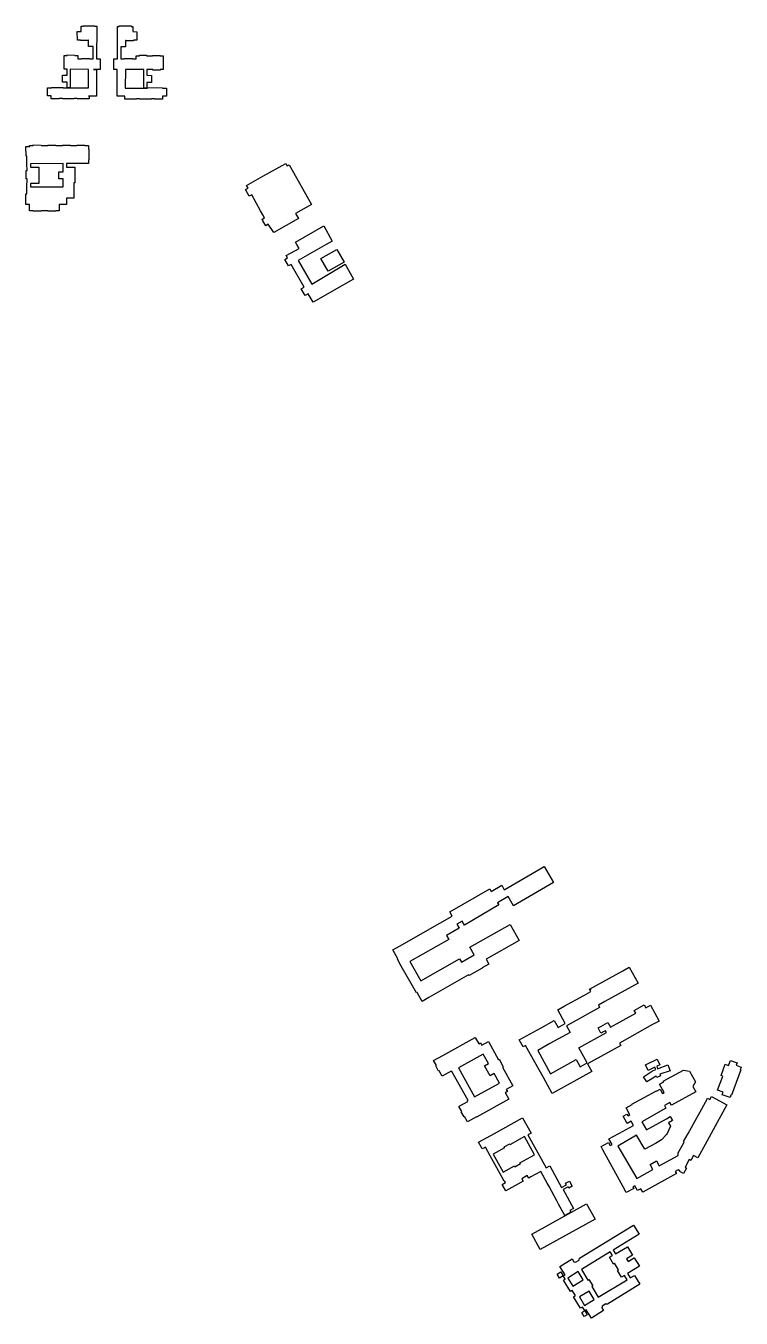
# Model space of a CAD drawing. Header units: inches. Extents: x 115733 to 116538, y 150292 to 151746.
import ezdxf

# ---------------------------------------------------------------- set-up
doc = ezdxf.new("R2010")
doc.units = ezdxf.units.IN
doc.header["$MEASUREMENT"] = 0
doc.layers.add('TeachingBuilding', color=7, linetype='Continuous')

msp = doc.modelspace()

# ---------------------------------------------------------------- linework, layer by layer
at = {"layer": 'TeachingBuilding'}
for points in [[(115779.5, 151676.3), (115803.6, 151676.2), (115803.6, 151682.5), (115803.6, 151690.7), (115803.6, 151697), (115783.1, 151697.2), (115783, 151690.8), (115783, 151682.6), (115783, 151676.3), (115779.5, 151676.3), (115779.5, 151682.9), (115774.1, 151682.9), (115774.1, 151690.7), (115779.5, 151690.7), (115779.6, 151697.2), (115776, 151697.3), (115776, 151712.6), (115779.7, 151712.7), (115779.7, 151713.3), (115788, 151713.2), (115788, 151712.7), (115791.7, 151712.7), (115791.7, 151708.8), (115795.8, 151708.8), (115795.8, 151709.3), (115804.9, 151709.3), (115804.9, 151708.8), (115809, 151708.8), (115809, 151722.9), (115803.6, 151722.8), (115803.6, 151730.1), (115803.1, 151730.1), (115803.1, 151729.5), (115794.6, 151729.5), (115794.6, 151730.1), (115791, 151730), (115790.9, 151739.6), (115795.4, 151739.7), (115795.3, 151745.6), (115797.4, 151745.6), (115797.4, 151746.1), (115810.8, 151746.1), (115810.8, 151745.6), (115812.8, 151745.6), (115812.7, 151708.9), (115816.7, 151708.9), (115816.7, 151696.9), (115809.2, 151697), (115812.7, 151696.9), (115812.7, 151690.7), (115812.7, 151682.4), (115812.6, 151676.2), (115812.6, 151667), (115803.5, 151667), (115804.2, 151667), (115804.2, 151663.9), (115790.9, 151664), (115790.9, 151664.4), (115787.4, 151664.4), (115787.4, 151664), (115774.1, 151664), (115774.1, 151664.5), (115770.6, 151664.5), (115770.6, 151664), (115761.5, 151664), (115761.5, 151667.3), (115757.4, 151667.3), (115757.4, 151676.4), (115761.9, 151676.3), (115761.9, 151676.9), (115775, 151676.8), (115775, 151676.3)], [(115865.7, 151676.1), (115865.7, 151682.3), (115865.7, 151690.6), (115865.7, 151696.9), (115845.1, 151696.9), (115845.1, 151690.6), (115845, 151682.3), (115845, 151676), (115865.7, 151676.1), (115869.9, 151676.1), (115869.9, 151676.6), (115886.8, 151676.5), (115886.8, 151676), (115891.3, 151676), (115891.2, 151666.9), (115887, 151666.9), (115887, 151663.5), (115877.9, 151663.5), (115877.9, 151664), (115874.4, 151664), (115874.4, 151663.6), (115861.1, 151663.6), (115861.1, 151664.1), (115857.6, 151664.1), (115857.6, 151663.6), (115844.3, 151663.6), (115844.3, 151666.9), (115835.9, 151666.9), (115835.9, 151676), (115836, 151682.3), (115836, 151690.6), (115836, 151696.9), (115832.1, 151697), (115832, 151708.9), (115836.1, 151708.9), (115836.1, 151745.5), (115838.2, 151745.5), (115838.2, 151746), (115851.6, 151746), (115851.6, 151745.5), (115853.6, 151745.5), (115853.6, 151739.6), (115857.8, 151739.5), (115857.8, 151729.8), (115854.2, 151729.8), (115854.2, 151729.1), (115845.7, 151729.1), (115845.7, 151729.7), (115845.2, 151729.7), (115845.2, 151722.4), (115839.8, 151722.3), (115839.8, 151708.9), (115843.9, 151708.9), (115843.9, 151709.4), (115853.1, 151709.4), (115853.1, 151708.9), (115857.1, 151708.9), (115857.1, 151712.5), (115860.8, 151712.5), (115860.8, 151713), (115869, 151713), (115869, 151712.4), (115875.8, 151712.4), (115875.8, 151712.9), (115884.1, 151712.9), (115884.1, 151712.4), (115887.8, 151712.4), (115887.8, 151696.9), (115884.1, 151696.9), (115884.1, 151696.4), (115875.9, 151696.4), (115875.9, 151696.9), (115869.2, 151696.9), (115869.2, 151690.5), (115874.6, 151690.4), (115874.5, 151682.5), (115869.2, 151682.5), (115869.2, 151676.1)], [(115750.4, 151612), (115750.4, 151611.5), (115757.7, 151611.5), (115757.7, 151612), (115766.8, 151612), (115766.8, 151611.4), (115774.1, 151611.4), (115774.1, 151611.9), (115778.8, 151611.9), (115783.2, 151611.9), (115783.2, 151611.4), (115790.5, 151611.4), (115790.5, 151611.8), (115799.6, 151611.8), (115799.6, 151611.3), (115803.6, 151611.3), (115803.6, 151607.3), (115804.1, 151607.3), (115804.1, 151595.2), (115803.6, 151595.2), (115803.6, 151591.2), (115778.9, 151591.2), (115778.9, 151587.2), (115788.2, 151587.2), (115788.2, 151582), (115788.3, 151574.8), (115788.3, 151569.5), (115787.1, 151569.5), (115787.1, 151552.4), (115778.9, 151552.4), (115778.9, 151545), (115770.7, 151545), (115770.7, 151537.9), (115766.7, 151537.9), (115766.7, 151537.4), (115757.6, 151537.4), (115757.6, 151537.9), (115750.3, 151537.9), (115750.3, 151537.4), (115741.2, 151537.4), (115741.2, 151537.9), (115737.2, 151537.9), (115737.2, 151545), (115733, 151545), (115733.1, 151557), (115734.1, 151557), (115734.2, 151564.7), (115734.4, 151573.9), (115733.4, 151573.9), (115733.3, 151583.2), (115734.4, 151583.2), (115734.3, 151591), (115734.2, 151599.6), (115733.2, 151599.6), (115733.1, 151610.3), (115737.4, 151610.4), (115737.3, 151611.5), (115741.3, 151611.5), (115741.3, 151612.1)], [(115738.3, 151591), (115738.3, 151587), (115747.6, 151587.1), (115747.5, 151568.7), (115738.2, 151568.7), (115738.2, 151564.8), (115775, 151564.9), (115774.9, 151574.1), (115770.1, 151574.1), (115770.1, 151581.9), (115774.9, 151581.9), (115774.9, 151591.1)], [(116025.7, 151591.3), (116027.3, 151588.5), (116029.5, 151589.8), (116054.6, 151545.1), (116036.6, 151535), (116039.9, 151529.2), (116012.1, 151513.5), (116005.9, 151522.9), (116003.1, 151521.1), (116000, 151526.7), (115999, 151528.5), (116000, 151529.1), (116001.8, 151530.1), (116000, 151533.3), (115997.3, 151538), (115987.3, 151555.8), (115984.5, 151554.3), (115980.2, 151561.8), (115983.2, 151563.5), (115981.6, 151566.4), (116000, 151576.8)], [(116039.6, 151482.1), (116054.9, 151455.4), (116092.5, 151478), (116102.1, 151461), (116056.5, 151435.2), (116050.8, 151444.6), (116047.5, 151442.7), (116043.2, 151450.3), (116046.5, 151452.1), (116031.7, 151477.5), (116028.7, 151475.9), (116024.5, 151483.3), (116027.7, 151485.1), (116026.2, 151487.6), (116040.6, 151495.7), (116038.1, 151500), (116036.6, 151502.8), (116068.4, 151520.9), (116078, 151503.8), (116071.3, 151500)], [(116091.3, 151480.3), (116073.4, 151470.1), (116065.2, 151484.4), (116083.2, 151494.6)], [(116327, 150782.1), (116282, 150755.9), (116276.1, 150766.4), (116264.2, 150759.5), (116265.6, 150757), (116227.1, 150734.2), (116224.4, 150738.9), (116218.4, 150735.3), (116221.1, 150730.7), (116206.7, 150722.6), (116209.2, 150718.2), (116165.3, 150693.4), (116177.8, 150671.5), (116221.3, 150696.5), (116223.5, 150692.6), (116237.9, 150700.9), (116232.9, 150709.5), (116278.2, 150735.1), (116288.5, 150717.1), (116251.2, 150696.1), (116254.5, 150690.4), (116246.8, 150686.1), (116247, 150685.8), (116232, 150677.7), (116231.6, 150678.3), (116186.7, 150652.8), (116179.3, 150648.5), (116173.5, 150658.6), (116172.8, 150658.2), (116168.4, 150666.1), (116155.8, 150688.1), (116151.4, 150696), (116152, 150696.4), (116146.3, 150706.5), (116153.7, 150710.7), (116199, 150736.3), (116213.2, 150744.3), (116210.3, 150749.3), (116255.5, 150775.1), (116257.1, 150772.2), (116268.9, 150779.1), (116271.7, 150774.1), (116316.7, 150800.3)], [(116341.8, 150621), (116345.8, 150613.6), (116323, 150601), (116309.4, 150593.4), (116323.6, 150567.1), (116352.5, 150583.1), (116357, 150575), (116364.9, 150579.3), (116355.5, 150596.1), (116386.8, 150613.5), (116385.7, 150615.5), (116383.8, 150614.5), (116380.6, 150612.7), (116377.4, 150618.6), (116380.6, 150620.4), (116388.5, 150624.8), (116391.4, 150619.5), (116419.8, 150635.2), (116418, 150638.3), (116429.3, 150644.6), (116431, 150641.4), (116436.2, 150644.3), (116446.1, 150626.4), (116438.8, 150622.4), (116401.3, 150601.6), (116402.8, 150599), (116365.4, 150578.3), (116370.3, 150569.6), (116325.6, 150544.8), (116315.7, 150562.7), (116301.2, 150588.9), (116295.6, 150598.9), (116293, 150597.4), (116288.6, 150605.3), (116296.6, 150609.8), (116313.1, 150618.9), (116328, 150627.1), (116332.4, 150619.1), (116340.4, 150623.6), (116331.9, 150638.9), (116339.3, 150643), (116361.4, 150655.2), (116369.2, 150659.6), (116367.8, 150662.2), (116375.1, 150666.3), (116405.1, 150682.9), (116412.5, 150687.1), (116422.4, 150669.1), (116415, 150665), (116385.1, 150648.4), (116377.7, 150644.4), (116379.1, 150641.7), (116349.2, 150625.1)], [(116367.8, 150662.2), (116368.6, 150662.6), (116369, 150661.9), (116368.2, 150661.4)], [(116239, 150607.9), (116243, 150600.7), (116245, 150601.8), (116246.4, 150599.3), (116253.9, 150603.5), (116265.2, 150582.9), (116265.9, 150583.3), (116270.5, 150575), (116269.6, 150574.5), (116281.2, 150553.5), (116274, 150549.5), (116275.3, 150547.2), (116273, 150545.9), (116272.8, 150545.8), (116276.9, 150538.3), (116240.5, 150518.3), (116240.4, 150518.5), (116230.2, 150513), (116227, 150519), (116226.4, 150518.6), (116223.2, 150524.1), (116223.9, 150524.5), (116221.7, 150528.2), (116221.8, 150528.4), (116221.1, 150529.3), (116220.8, 150530), (116220.8, 150530.5), (116230.8, 150536), (116230.4, 150536.6), (116231.1, 150537), (116212.7, 150569.7), (116212.4, 150569.5), (116212.1, 150570.1), (116201.7, 150564.4), (116198.4, 150570.4), (116197.8, 150570.1), (116194.7, 150575.8), (116195.4, 150576.2), (116192.1, 150582.1), (116202.4, 150587.7)], [(116220, 150573.7), (116238.3, 150541), (116266.4, 150556.4), (116260.4, 150567.3), (116255.8, 150564.7), (116249.4, 150576), (116253.9, 150578.5), (116248.1, 150589.1)], [(116430.6, 150577.1), (116443.9, 150583.6), (116447, 150577.2), (116443.5, 150575.5), (116444.4, 150572.6), (116456, 150577.2), (116458.6, 150570.5), (116446.7, 150566.5), (116447.5, 150564.9), (116443.4, 150562.9), (116442.7, 150564.3), (116432.1, 150557.8), (116428.3, 150563.7), (116438.8, 150570.3), (116442.3, 150571.7), (116441.3, 150574.5), (116433.8, 150570.8)], [(116532.8, 150576.7), (116538.5, 150574.6), (116537.4, 150571.6), (116538.1, 150571.4), (116527.5, 150542.8), (116527, 150542.9), (116526, 150540.2), (116517.1, 150543.5), (116518.3, 150546.2), (116511.9, 150548.5), (116517.8, 150564.5), (116515.9, 150565.2), (116520.6, 150577.9), (116524.2, 150576.5), (116526.3, 150582.1), (116533.8, 150579.3)], [(116487.5, 150546.7), (116459.9, 150531.8), (116458.2, 150534.8), (116452.2, 150531.3), (116453.8, 150528.4), (116426.5, 150513.1), (116431.8, 150503.8), (116454.3, 150516.4), (116458.6, 150518.8), (116461.1, 150514.3), (116456.8, 150511.9), (116459, 150508.1), (116455, 150500), (116454.4, 150498.6), (116448.6, 150492.7), (116441.9, 150488.6), (116429.9, 150482.1), (116420.5, 150497.9), (116399.4, 150485.4), (116420.8, 150449.2), (116439.1, 150459.5), (116435.9, 150465), (116443, 150468.9), (116446.2, 150463.4), (116467.4, 150475.2), (116467.7, 150478.1), (116474.4, 150490.1), (116473.4, 150490.7), (116478.6, 150500), (116500, 150538.5), (116500.6, 150539.6), (116503.2, 150538.1), (116505, 150541.4), (116522.4, 150531.9), (116504.7, 150500), (116500, 150491.4), (116489.5, 150472.4), (116484.6, 150475.1), (116481.6, 150469.6), (116480, 150470.4), (116475.3, 150461.8), (116476.8, 150461), (116473.4, 150454.9), (116469.3, 150457.2), (116469.5, 150457.7), (116467.4, 150459), (116464.2, 150457.1), (116465.5, 150454.8), (116427.6, 150433.8), (116425.4, 150437.7), (116421.6, 150435.6), (116418.7, 150440.9), (116416.6, 150439.7), (116417.6, 150438), (116409.1, 150433.3), (116405.5, 150439.9), (116382.8, 150481.5), (116380.7, 150485.3), (116389.1, 150489.8), (116391.1, 150486.3), (116393.1, 150487.4), (116389.6, 150493.9), (116400.7, 150500), (116417.3, 150509), (116414.5, 150513.7), (116410.2, 150511.2), (116405.6, 150519.3), (116409.9, 150521.7), (116411.1, 150519.6), (116413.2, 150520.8), (116408.8, 150528.6), (116415.6, 150532.5), (116415.5, 150532.7), (116443, 150547.8), (116443.1, 150547.6), (116447.1, 150549.8), (116450, 150544.8), (116451.8, 150545.8), (116446.5, 150555.2), (116451.2, 150557.9), (116450.8, 150558.6), (116473.4, 150571.2), (116480.3, 150570), (116487.1, 150557.9), (116484.2, 150552.8)], [(116298.3, 150498.3), (116309.6, 150478), (116319, 150461.1), (116323, 150463.3), (116336.2, 150439.1), (116341.7, 150442.1), (116340.7, 150443.9), (116345, 150446.2), (116348.1, 150440.4), (116344.5, 150438.4), (116343.7, 150439.9), (116337.9, 150436.7), (116349.5, 150415.5), (116345.5, 150413.3), (116346.6, 150411.2), (116340, 150407.6), (116332.9, 150420.4), (116330.9, 150424.1), (116322.1, 150440.1), (116320.1, 150443.9), (116312.8, 150457.2), (116301.8, 150451.1), (116299.3, 150449.7), (116299.2, 150449.6), (116297.6, 150452.4), (116291.5, 150449), (116293, 150446.2), (116290.5, 150444.8), (116273.3, 150435.2), (116269.2, 150442.5), (116273, 150444.6), (116271.9, 150446.5), (116271.6, 150446.3), (116267.1, 150454.4), (116255.8, 150474.7), (116250.5, 150484.4), (116249.4, 150483.8), (116249.3, 150483.8), (116249.3, 150483.7), (116246.9, 150482.4), (116246.4, 150483.4), (116246, 150484.1), (116242.7, 150490), (116260.7, 150500), (116292.3, 150517.6), (116301.9, 150500.3), (116301.4, 150500)], [(116294.6, 150496.3), (116278.1, 150487.1), (116277.6, 150488), (116271.4, 150484.5), (116271.9, 150483.7), (116259.1, 150476.6), (116270.4, 150456.2), (116283.2, 150463.3), (116283.7, 150462.5), (116289.9, 150465.9), (116289.4, 150466.8), (116305.8, 150475.9)], [(116373.9, 150403.3), (116312.1, 150369.2), (116302.6, 150386.6), (116317.6, 150394.9), (116329.7, 150401.6), (116364.3, 150420.7)], [(116362.3, 150300.5), (116359.9, 150304.6), (116357.6, 150303.2), (116349.8, 150316.2), (116351.1, 150317), (116351.8, 150317.4), (116348.3, 150323.2), (116347.5, 150322.7), (116346.3, 150322), (116338.3, 150335), (116340.3, 150336.2), (116338, 150339.7), (116340.1, 150341), (116334.4, 150350.3), (116348.1, 150358.7), (116350.1, 150355.5), (116351.9, 150354.9), (116356.2, 150357.5), (116356.6, 150359.5), (116417.2, 150396.7), (116423.5, 150386.5), (116394.3, 150368.6), (116396.8, 150364.3), (116410.5, 150372.5), (116416.2, 150363), (116409.3, 150358.8), (116411.2, 150355.8), (116418.1, 150360), (116423.9, 150350.5), (116410.5, 150342.2), (116413.5, 150337.4), (116418.2, 150340.2), (116424.3, 150330.4), (116387.9, 150307.7), (116387.4, 150307.7), (116387, 150307.7), (116386.6, 150307.9), (116386.2, 150308.1), (116381.8, 150305.4), (116381.4, 150303.7), (116383.5, 150300.7), (116369.9, 150292.1), (116364, 150301.5)], [(116370.2, 150327.6), (116377.6, 150315.8), (116410.1, 150335.3), (116407.2, 150340.2), (116403.7, 150338.1), (116399.2, 150345.7), (116400.5, 150346.5), (116396, 150353.9), (116394.7, 150353), (116390.1, 150360.6), (116393.4, 150362.6), (116391, 150366.6), (116358.5, 150346.7), (116365.8, 150334.8), (116367.1, 150335.6), (116371.4, 150328.4)], [(116338, 150339.7), (116333.8, 150337.1), (116331.1, 150341.5), (116335.3, 150344.1)], [(116348.8, 150328.1), (116360.4, 150335.2), (116354.8, 150344.4), (116343.2, 150337.2)], [(116362.1, 150306.4), (116373.1, 150313), (116367.2, 150322.5), (116356.4, 150315.9)], [(116362.3, 150300.5), (116365.1, 150295.8), (116361.6, 150293.8), (116358.9, 150298.5)]]:
    msp.add_lwpolyline(points, close=True, dxfattribs=at)

doc.saveas('drawing.dxf')
